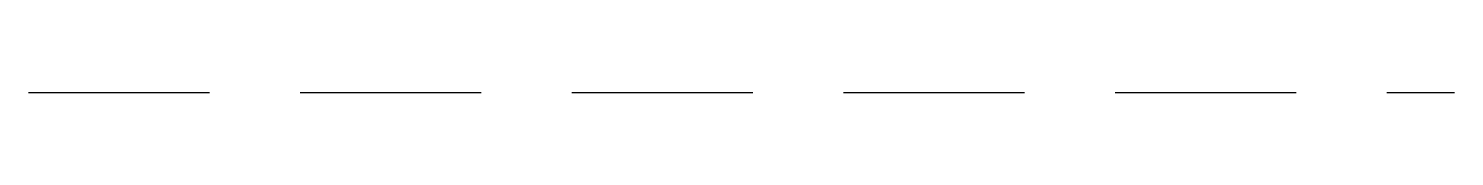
# Model space of a CAD drawing. Extents: x 0 to 100, y 0 to 0.
import ezdxf

# ---------------------------------------------------------------- set-up
doc = ezdxf.new("R2010")
doc.units = 0
doc.linetypes.add('HIDDENX2', pattern=[19.05, 12.7, -6.35])

msp = doc.modelspace()

# ---------------------------------------------------------------- linework, layer by layer
at = {"linetype": 'HIDDENX2'}
msp.add_line((0, 0), (100, 0), dxfattribs=at)

doc.saveas('drawing.dxf')
